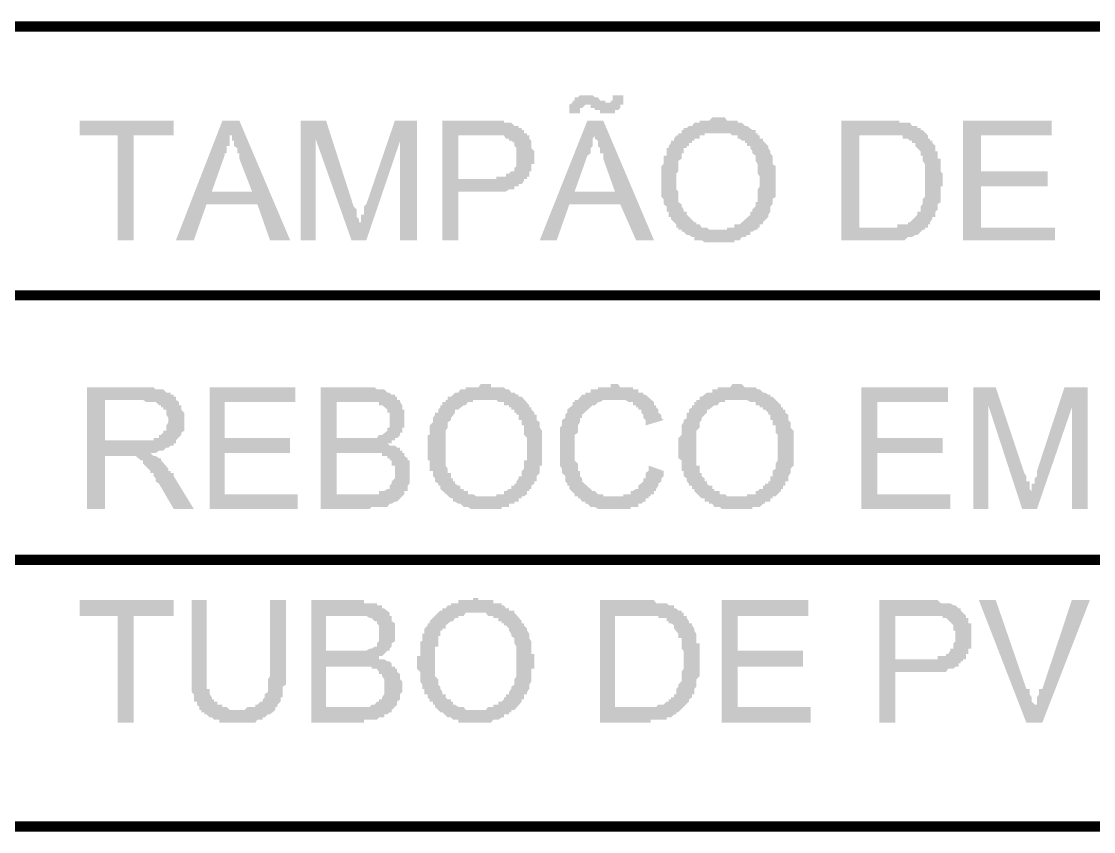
# Model space of a CAD drawing. Header units: millimetres. Extents: x 3240 to 3412, y 1366 to 1426.
# Drawn here: x 3334.93 to 3336.718, y 1369.398 to 1370.749 of the extents above; entities that cross this region are included whole.
import ezdxf

# ---------------------------------------------------------------- set-up
doc = ezdxf.new("R2010")
doc.units = ezdxf.units.MM
doc.layers.add('H', color=7, linetype='Continuous')
doc.layers.add('P', color=7, linetype='Continuous')

msp = doc.modelspace()

# ---------------------------------------------------------------- hatches: boundary and pattern name
at = {"layer": 'H', "linetype": 'Continuous'}
for points in [[(3335.8436, 1370.5957), (3335.8436, 1370.6098), (3335.8489, 1370.6133), (3335.8489, 1370.6169), (3335.8524, 1370.6169), (3335.8524, 1370.6222), (3335.8577, 1370.6222), (3335.8613, 1370.6257), (3335.8824, 1370.6257), (3335.886, 1370.6222), (3335.8913, 1370.6222), (3335.8948, 1370.6169), (3335.9036, 1370.6169), (3335.9036, 1370.6133), (3335.9124, 1370.6133), (3335.9124, 1370.6169), (3335.9159, 1370.6169), (3335.9159, 1370.6257), (3335.9336, 1370.6257), (3335.9336, 1370.6098), (3335.9283, 1370.6098), (3335.9283, 1370.6045), (3335.9248, 1370.601), (3335.9195, 1370.601), (3335.9195, 1370.5957), (3335.8948, 1370.5957), (3335.8948, 1370.601), (3335.886, 1370.601), (3335.886, 1370.6045), (3335.8789, 1370.6045), (3335.8789, 1370.6098), (3335.8701, 1370.6098), (3335.8648, 1370.6045), (3335.8613, 1370.6045), (3335.8613, 1370.5957), (3335.8436, 1370.5957)], [(3335.0904, 1370.384), (3335.0904, 1370.5587), (3335.0269, 1370.5587), (3335.0269, 1370.5833), (3335.1839, 1370.5833), (3335.1839, 1370.5587), (3335.1169, 1370.5587), (3335.1169, 1370.384), (3335.0904, 1370.384)], [(3335.1875, 1370.384), (3335.2651, 1370.5833), (3335.2933, 1370.5833), (3335.378, 1370.384), (3335.3444, 1370.384), (3335.3233, 1370.444), (3335.3145, 1370.4652), (3335.2933, 1370.5198), (3335.2933, 1370.5287), (3335.2898, 1370.5287), (3335.2898, 1370.5375), (3335.2845, 1370.541), (3335.2845, 1370.5498), (3335.2809, 1370.5498), (3335.2809, 1370.5587), (3335.2774, 1370.5587), (3335.2774, 1370.541), (3335.2721, 1370.541), (3335.2721, 1370.5287), (3335.2686, 1370.5287), (3335.2686, 1370.5251), (3335.2474, 1370.4652), (3335.3145, 1370.4652), (3335.3233, 1370.444), (3335.2386, 1370.444), (3335.2174, 1370.384), (3335.1875, 1370.384)], [(3335.3956, 1370.384), (3335.3956, 1370.5833), (3335.4379, 1370.5833), (3335.4838, 1370.4405), (3335.4891, 1370.4352), (3335.4891, 1370.4228), (3335.4926, 1370.4193), (3335.4926, 1370.414), (3335.4961, 1370.414), (3335.4961, 1370.4264), (3335.5014, 1370.4264), (3335.5014, 1370.4405), (3335.505, 1370.444), (3335.5526, 1370.5833), (3335.5896, 1370.5833), (3335.5896, 1370.384), (3335.5614, 1370.384), (3335.5614, 1370.5498), (3335.505, 1370.384), (3335.4803, 1370.384), (3335.4203, 1370.5534), (3335.4203, 1370.384), (3335.3956, 1370.384)], [(3335.632, 1370.384), (3335.632, 1370.5833), (3335.7343, 1370.5833), (3335.7343, 1370.5798), (3335.7466, 1370.5798), (3335.7519, 1370.5745), (3335.759, 1370.5745), (3335.759, 1370.571), (3335.7643, 1370.571), (3335.7643, 1370.5675), (3335.7678, 1370.5675), (3335.7678, 1370.5622), (3335.7731, 1370.5622), (3335.7731, 1370.5587), (3335.7766, 1370.5587), (3335.7766, 1370.5534), (3335.7801, 1370.5498), (3335.7801, 1370.5375), (3335.7854, 1370.5322), (3335.7854, 1370.511), (3335.7801, 1370.511), (3335.7801, 1370.4987), (3335.7766, 1370.4987), (3335.7766, 1370.4899), (3335.7731, 1370.4899), (3335.7731, 1370.4863), (3335.7678, 1370.4863), (3335.7678, 1370.4828), (3335.7643, 1370.4775), (3335.759, 1370.4775), (3335.759, 1370.474), (3335.7519, 1370.474), (3335.7378, 1370.4899), (3335.7378, 1370.4952), (3335.7431, 1370.4952), (3335.7466, 1370.4987), (3335.7519, 1370.4987), (3335.7519, 1370.504), (3335.7554, 1370.5075), (3335.7554, 1370.5375), (3335.7519, 1370.541), (3335.7519, 1370.5463), (3335.7466, 1370.5498), (3335.7431, 1370.5498), (3335.7431, 1370.5534), (3335.7378, 1370.5534), (3335.7343, 1370.5587), (3335.6584, 1370.5587), (3335.6584, 1370.4863), (3335.7219, 1370.4863), (3335.7219, 1370.4899), (3335.7378, 1370.4899), (3335.7519, 1370.474), (3335.7519, 1370.4687), (3335.7431, 1370.4687), (3335.7378, 1370.4652), (3335.6584, 1370.4652), (3335.6584, 1370.384), (3335.632, 1370.384)], [(3335.7942, 1370.384), (3335.8736, 1370.5833), (3335.9001, 1370.5833), (3335.9847, 1370.384), (3335.9548, 1370.384), (3335.9283, 1370.444), (3335.9195, 1370.4652), (3335.9001, 1370.5198), (3335.9001, 1370.5287), (3335.8948, 1370.5287), (3335.8948, 1370.5375), (3335.8913, 1370.541), (3335.8913, 1370.5498), (3335.886, 1370.5534), (3335.886, 1370.5587), (3335.8824, 1370.5534), (3335.8824, 1370.541), (3335.8789, 1370.5375), (3335.8789, 1370.5287), (3335.8736, 1370.5251), (3335.8524, 1370.4652), (3335.9195, 1370.4652), (3335.9283, 1370.444), (3335.8436, 1370.444), (3335.8225, 1370.384), (3335.7942, 1370.384)], [(3336.0694, 1370.3805), (3336.0641, 1370.384), (3336.0518, 1370.384), (3336.0518, 1370.3893), (3336.0482, 1370.3893), (3336.0429, 1370.3928), (3336.0394, 1370.3928), (3336.0341, 1370.3981), (3336.0306, 1370.3981), (3336.0306, 1370.4017), (3336.0253, 1370.4017), (3336.0253, 1370.4052), (3336.0218, 1370.4052), (3336.0218, 1370.4105), (3336.013, 1370.4193), (3336.013, 1370.4228), (3336.0094, 1370.4228), (3336.0094, 1370.4317), (3336.0059, 1370.4317), (3336.0059, 1370.4405), (3336.0006, 1370.444), (3336.0006, 1370.4528), (3335.9971, 1370.4563), (3335.9971, 1370.5075), (3336.0006, 1370.511), (3336.0006, 1370.5251), (3336.0059, 1370.5251), (3336.0059, 1370.5375), (3336.0094, 1370.5375), (3336.0094, 1370.541), (3336.013, 1370.5463), (3336.013, 1370.5498), (3336.0183, 1370.5498), (3336.0183, 1370.5534), (3336.0218, 1370.5587), (3336.0253, 1370.5587), (3336.0253, 1370.5622), (3336.0306, 1370.5622), (3336.0306, 1370.5675), (3336.0341, 1370.5675), (3336.0341, 1370.571), (3336.0394, 1370.571), (3336.0429, 1370.5745), (3336.0482, 1370.5745), (3336.0518, 1370.5798), (3336.0606, 1370.5798), (3336.0694, 1370.5622), (3336.0694, 1370.5587), (3336.0606, 1370.5587), (3336.0606, 1370.5534), (3336.0518, 1370.5534), (3336.0518, 1370.5498), (3336.0482, 1370.5498), (3336.0482, 1370.5463), (3336.0429, 1370.5463), (3336.0429, 1370.541), (3336.0394, 1370.541), (3336.0394, 1370.5375), (3336.0341, 1370.5375), (3336.0341, 1370.5287), (3336.0306, 1370.5287), (3336.0306, 1370.5198), (3336.0253, 1370.5163), (3336.0253, 1370.4987), (3336.0218, 1370.4952), (3336.0218, 1370.4687), (3336.0253, 1370.4652), (3336.0253, 1370.4475), (3336.0306, 1370.444), (3336.0306, 1370.4405), (3336.0341, 1370.4352), (3336.0341, 1370.4317), (3336.0394, 1370.4317), (3336.0394, 1370.4264), (3336.0518, 1370.414), (3336.0553, 1370.414), (3336.0553, 1370.4105), (3336.0606, 1370.4105), (3336.0641, 1370.4052), (3336.0729, 1370.4052), (3336.0765, 1370.4017), (3336.1064, 1370.4017), (3336.1064, 1370.4052), (3336.1188, 1370.4052), (3336.1188, 1370.4105), (3336.1276, 1370.4105), (3336.1453, 1370.4264), (3336.1453, 1370.4317), (3336.1488, 1370.4317), (3336.1488, 1370.4352), (3336.1541, 1370.4405), (3336.1541, 1370.4475), (3336.1576, 1370.4475), (3336.1576, 1370.4687), (3336.1611, 1370.474), (3336.1611, 1370.4899), (3336.1576, 1370.4952), (3336.1576, 1370.511), (3336.1541, 1370.5163), (3336.1541, 1370.5251), (3336.1488, 1370.5287), (3336.1488, 1370.5322), (3336.1453, 1370.5375), (3336.1453, 1370.541), (3336.14, 1370.541), (3336.14, 1370.5463), (3336.1364, 1370.5463), (3336.1364, 1370.5498), (3336.1311, 1370.5498), (3336.1276, 1370.5534), (3336.1241, 1370.5534), (3336.1241, 1370.5587), (3336.1153, 1370.5587), (3336.1117, 1370.5622), (3336.0694, 1370.5622), (3336.0606, 1370.5798), (3336.0606, 1370.5833), (3336.0765, 1370.5833), (3336.0818, 1370.5886), (3336.1029, 1370.5886), (3336.1064, 1370.5833), (3336.1241, 1370.5833), (3336.1241, 1370.5798), (3336.1311, 1370.5798), (3336.1364, 1370.5745), (3336.14, 1370.5745), (3336.1488, 1370.5675), (3336.1541, 1370.5675), (3336.1541, 1370.5622), (3336.1576, 1370.5622), (3336.1576, 1370.5587), (3336.1611, 1370.5587), (3336.1611, 1370.5534), (3336.1664, 1370.5534), (3336.1664, 1370.5498), (3336.1752, 1370.541), (3336.1752, 1370.5375), (3336.1788, 1370.5322), (3336.1788, 1370.5287), (3336.1823, 1370.5251), (3336.1823, 1370.511), (3336.1876, 1370.5075), (3336.1876, 1370.4563), (3336.1823, 1370.4528), (3336.1823, 1370.444), (3336.1788, 1370.4405), (3336.1788, 1370.4317), (3336.1752, 1370.4264), (3336.1752, 1370.4228), (3336.1664, 1370.414), (3336.1664, 1370.4105), (3336.1611, 1370.4105), (3336.1611, 1370.4052), (3336.1576, 1370.4052), (3336.1576, 1370.4017), (3336.1541, 1370.4017), (3336.1488, 1370.3981), (3336.1453, 1370.3981), (3336.1453, 1370.3928), (3336.14, 1370.3928), (3336.1364, 1370.3893), (3336.1311, 1370.3893), (3336.1276, 1370.384), (3336.1188, 1370.384), (3336.1188, 1370.3805), (3336.0694, 1370.3805)], [(3336.2969, 1370.384), (3336.2969, 1370.5833), (3336.394, 1370.5833), (3336.394, 1370.5798), (3336.4116, 1370.5798), (3336.4151, 1370.5745), (3336.4239, 1370.5745), (3336.4239, 1370.571), (3336.4292, 1370.571), (3336.4292, 1370.5675), (3336.4328, 1370.5675), (3336.4416, 1370.5587), (3336.4416, 1370.5534), (3336.4451, 1370.5534), (3336.4451, 1370.5498), (3336.4486, 1370.5498), (3336.4486, 1370.5463), (3336.4539, 1370.541), (3336.4539, 1370.5322), (3336.4575, 1370.5322), (3336.4575, 1370.5198), (3336.4628, 1370.5198), (3336.4628, 1370.4987), (3336.4663, 1370.4952), (3336.4663, 1370.474), (3336.4628, 1370.474), (3336.4628, 1370.4475), (3336.4575, 1370.444), (3336.4575, 1370.4352), (3336.4539, 1370.4317), (3336.4539, 1370.4228), (3336.4486, 1370.4228), (3336.4486, 1370.4193), (3336.4451, 1370.414), (3336.4451, 1370.4105), (3336.4416, 1370.4105), (3336.4416, 1370.4052), (3336.4363, 1370.4052), (3336.4363, 1370.4017), (3336.4328, 1370.4017), (3336.4239, 1370.3928), (3336.4204, 1370.3928), (3336.4151, 1370.3893), (3336.4081, 1370.3893), (3336.4081, 1370.4105), (3336.4081, 1370.414), (3336.4116, 1370.414), (3336.4239, 1370.4264), (3336.4239, 1370.4317), (3336.4292, 1370.4317), (3336.4292, 1370.4405), (3336.4328, 1370.444), (3336.4328, 1370.4528), (3336.4363, 1370.4563), (3336.4363, 1370.511), (3336.4328, 1370.5163), (3336.4328, 1370.5251), (3336.4292, 1370.5251), (3336.4292, 1370.5322), (3336.4204, 1370.541), (3336.4204, 1370.5463), (3336.4151, 1370.5463), (3336.4151, 1370.5498), (3336.4116, 1370.5498), (3336.4081, 1370.5534), (3336.3993, 1370.5534), (3336.3993, 1370.5587), (3336.3269, 1370.5587), (3336.3269, 1370.4052), (3336.3904, 1370.4052), (3336.3904, 1370.4105), (3336.4081, 1370.4105), (3336.4081, 1370.3893), (3336.4028, 1370.384), (3336.2969, 1370.384)], [(3336.4998, 1370.384), (3336.4998, 1370.5833), (3336.648, 1370.5833), (3336.648, 1370.5587), (3336.5298, 1370.5587), (3336.5298, 1370.4987), (3336.6409, 1370.4987), (3336.6409, 1370.474), (3336.5298, 1370.474), (3336.5298, 1370.4052), (3336.6533, 1370.4052), (3336.6533, 1370.384), (3336.4998, 1370.384)], [(3335.0393, 1369.936), (3335.0393, 1370.1388), (3335.1504, 1370.1388), (3335.1539, 1370.1353), (3335.1663, 1370.1353), (3335.1716, 1370.13), (3335.1786, 1370.13), (3335.1786, 1370.1265), (3335.1839, 1370.1265), (3335.1839, 1370.123), (3335.1875, 1370.123), (3335.1875, 1370.1177), (3335.1928, 1370.1142), (3335.1928, 1370.1089), (3335.1963, 1370.1089), (3335.1963, 1370.1018), (3335.2016, 1370.0965), (3335.2016, 1370.0665), (3335.1963, 1370.063), (3335.1963, 1370.0595), (3335.1875, 1370.0507), (3335.1875, 1370.0454), (3335.1839, 1370.0454), (3335.1839, 1370.0418), (3335.1786, 1370.0418), (3335.1751, 1370.0383), (3335.1716, 1370.0383), (3335.1663, 1370.033), (3335.1592, 1370.033), (3335.1504, 1370.0507), (3335.1504, 1370.0542), (3335.1592, 1370.0542), (3335.1592, 1370.0595), (3335.1628, 1370.0595), (3335.1663, 1370.063), (3335.1663, 1370.0665), (3335.1716, 1370.0665), (3335.1716, 1370.0753), (3335.1751, 1370.0806), (3335.1751, 1370.0877), (3335.1716, 1370.093), (3335.1716, 1370.1018), (3335.1663, 1370.1018), (3335.1663, 1370.1053), (3335.1628, 1370.1053), (3335.1628, 1370.1089), (3335.1592, 1370.1089), (3335.1539, 1370.1142), (3335.1381, 1370.1142), (3335.1328, 1370.1177), (3335.0693, 1370.1177), (3335.0693, 1370.0507), (3335.1504, 1370.0507), (3335.1592, 1370.033), (3335.1539, 1370.0295), (3335.1451, 1370.0295), (3335.1504, 1370.0242), (3335.1539, 1370.0242), (3335.1592, 1370.0207), (3335.1628, 1370.0207), (3335.1628, 1370.0171), (3335.1751, 1370.003), (3335.1751, 1369.9995), (3335.1786, 1369.9995), (3335.1786, 1369.996), (3335.1839, 1369.996), (3335.1839, 1369.9907), (3335.2174, 1369.936), (3335.1839, 1369.936), (3335.1592, 1369.9783), (3335.1539, 1369.9819), (3335.1539, 1369.9872), (3335.1504, 1369.9907), (3335.1504, 1369.996), (3335.1451, 1369.996), (3335.1451, 1369.9995), (3335.1328, 1370.0118), (3335.1328, 1370.0171), (3335.1293, 1370.0171), (3335.1204, 1370.0242), (3335.0693, 1370.0242), (3335.0693, 1369.936), (3335.0393, 1369.936)], [(3335.2439, 1369.936), (3335.2439, 1370.1388), (3335.3868, 1370.1388), (3335.3868, 1370.1142), (3335.2686, 1370.1142), (3335.2686, 1370.0542), (3335.378, 1370.0542), (3335.378, 1370.0295), (3335.2686, 1370.0295), (3335.2686, 1369.9607), (3335.3903, 1369.9607), (3335.3903, 1369.936), (3335.2439, 1369.936)], [(3335.4291, 1369.936), (3335.4291, 1370.1388), (3335.5191, 1370.1388), (3335.5226, 1370.1353), (3335.5349, 1370.1353), (3335.5402, 1370.13), (3335.5438, 1370.13), (3335.5473, 1370.1265), (3335.5526, 1370.1265), (3335.5526, 1370.123), (3335.5561, 1370.123), (3335.5561, 1370.1177), (3335.5614, 1370.1177), (3335.5614, 1370.1142), (3335.5649, 1370.1089), (3335.5649, 1370.1018), (3335.5685, 1370.1018), (3335.5685, 1370.0718), (3335.5649, 1370.0718), (3335.5649, 1370.063), (3335.5614, 1370.063), (3335.5614, 1370.0595), (3335.5561, 1370.0542), (3335.5526, 1370.0542), (3335.5526, 1370.0507), (3335.5473, 1370.0507), (3335.5473, 1370.0454), (3335.5402, 1370.0454), (3335.5314, 1370.0595), (3335.5402, 1370.0665), (3335.5402, 1370.0718), (3335.5438, 1370.0718), (3335.5438, 1370.0965), (3335.5402, 1370.0965), (3335.5402, 1370.1018), (3335.5314, 1370.1089), (3335.5261, 1370.1089), (3335.5261, 1370.1142), (3335.4556, 1370.1142), (3335.4556, 1370.0542), (3335.5226, 1370.0542), (3335.5261, 1370.0595), (3335.5314, 1370.0595), (3335.5402, 1370.0454), (3335.5438, 1370.0418), (3335.5402, 1370.0242), (3335.5314, 1370.0242), (3335.5314, 1370.0295), (3335.4556, 1370.0295), (3335.4556, 1369.9607), (3335.5261, 1369.9607), (3335.5261, 1369.966), (3335.5349, 1369.966), (3335.5402, 1369.9695), (3335.5438, 1369.9695), (3335.5438, 1369.9748), (3335.5473, 1369.9783), (3335.5473, 1369.9819), (3335.5526, 1369.9872), (3335.5526, 1370.0083), (3335.5473, 1370.0083), (3335.5473, 1370.0171), (3335.5438, 1370.0171), (3335.5438, 1370.0207), (3335.5402, 1370.0207), (3335.5402, 1370.0242), (3335.5438, 1370.0418), (3335.5526, 1370.0418), (3335.5561, 1370.0383), (3335.5614, 1370.0383), (3335.5614, 1370.033), (3335.5649, 1370.033), (3335.5649, 1370.0295), (3335.5685, 1370.0295), (3335.5685, 1370.0242), (3335.5738, 1370.0207), (3335.5738, 1370.0171), (3335.5773, 1370.0171), (3335.5773, 1369.9783), (3335.5738, 1369.9748), (3335.5738, 1369.966), (3335.5685, 1369.966), (3335.5685, 1369.9607), (3335.5561, 1369.9483), (3335.5526, 1369.9483), (3335.5473, 1369.9448), (3335.5438, 1369.9448), (3335.5402, 1369.9395), (3335.5138, 1369.9395), (3335.5103, 1369.936), (3335.4291, 1369.936)], [(3335.6796, 1369.936), (3335.6743, 1369.9395), (3335.6672, 1369.9395), (3335.6619, 1369.9448), (3335.6584, 1369.9448), (3335.6531, 1369.9483), (3335.6496, 1369.9483), (3335.6496, 1369.9536), (3335.6461, 1369.9536), (3335.6284, 1369.9695), (3335.6284, 1369.9748), (3335.6249, 1369.9748), (3335.6249, 1369.9783), (3335.6196, 1369.9819), (3335.6196, 1369.9872), (3335.6161, 1369.9907), (3335.6161, 1369.9995), (3335.6108, 1369.9995), (3335.6108, 1370.0171), (3335.6073, 1370.0171), (3335.6073, 1370.0595), (3335.6108, 1370.0595), (3335.6108, 1370.0753), (3335.6161, 1370.0806), (3335.6161, 1370.0877), (3335.6196, 1370.093), (3335.6196, 1370.0965), (3335.6249, 1370.0965), (3335.6249, 1370.1018), (3335.6284, 1370.1053), (3335.6284, 1370.1089), (3335.632, 1370.1089), (3335.632, 1370.1142), (3335.6373, 1370.1142), (3335.6373, 1370.1177), (3335.6408, 1370.1177), (3335.6408, 1370.123), (3335.6461, 1370.123), (3335.6531, 1370.13), (3335.6584, 1370.13), (3335.6619, 1370.1353), (3335.6708, 1370.1353), (3335.6708, 1370.1388), (3335.6919, 1370.1388), (3335.6955, 1370.1441), (3335.7131, 1370.1441), (3335.7131, 1370.1388), (3335.7343, 1370.1388), (3335.7378, 1370.1353), (3335.7431, 1370.1353), (3335.7466, 1370.13), (3335.7519, 1370.13), (3335.7554, 1370.1265), (3335.759, 1370.1265), (3335.759, 1370.123), (3335.7643, 1370.123), (3335.7766, 1370.1089), (3335.7766, 1370.1053), (3335.7801, 1370.1053), (3335.7801, 1370.1018), (3335.7854, 1370.0965), (3335.7854, 1370.093), (3335.7889, 1370.093), (3335.7889, 1370.0842), (3335.7942, 1370.0806), (3335.7942, 1370.0718), (3335.7978, 1370.0665), (3335.7978, 1370.0083), (3335.7942, 1370.0083), (3335.7942, 1369.996), (3335.7889, 1369.9907), (3335.7889, 1369.9819), (3335.7854, 1369.9819), (3335.7854, 1369.9783), (3335.7801, 1369.9748), (3335.7801, 1369.9695), (3335.7766, 1369.9695), (3335.7766, 1369.966), (3335.7731, 1369.966), (3335.7731, 1369.9607), (3335.7678, 1369.9572), (3335.7643, 1369.9572), (3335.7643, 1369.9536), (3335.759, 1369.9536), (3335.759, 1369.9483), (3335.7519, 1369.9483), (3335.7519, 1369.9448), (3335.7431, 1369.9448), (3335.7343, 1369.9607), (3335.7343, 1369.966), (3335.7378, 1369.966), (3335.7431, 1369.9695), (3335.7466, 1369.9695), (3335.7466, 1369.9748), (3335.7519, 1369.9748), (3335.7519, 1369.9783), (3335.7554, 1369.9783), (3335.7554, 1369.9819), (3335.759, 1369.9872), (3335.759, 1369.9907), (3335.7643, 1369.9907), (3335.7643, 1369.9995), (3335.7678, 1370.003), (3335.7678, 1370.0171), (3335.7731, 1370.0171), (3335.7731, 1370.0542), (3335.7678, 1370.0595), (3335.7678, 1370.0753), (3335.7643, 1370.0753), (3335.7643, 1370.0842), (3335.759, 1370.0842), (3335.759, 1370.093), (3335.7554, 1370.093), (3335.7554, 1370.0965), (3335.7519, 1370.0965), (3335.7519, 1370.1018), (3335.7466, 1370.1018), (3335.7466, 1370.1053), (3335.7431, 1370.1053), (3335.7431, 1370.1089), (3335.7343, 1370.1089), (3335.7343, 1370.1142), (3335.7254, 1370.1142), (3335.7219, 1370.1177), (3335.6831, 1370.1177), (3335.6831, 1370.1142), (3335.6743, 1370.1142), (3335.6708, 1370.1089), (3335.6672, 1370.1089), (3335.6584, 1370.1018), (3335.6531, 1370.1018), (3335.6531, 1370.0965), (3335.6461, 1370.0877), (3335.6461, 1370.0842), (3335.6408, 1370.0806), (3335.6408, 1370.0718), (3335.6373, 1370.0665), (3335.6373, 1370.0083), (3335.6408, 1370.003), (3335.6408, 1369.996), (3335.6461, 1369.996), (3335.6461, 1369.9872), (3335.6496, 1369.9872), (3335.6496, 1369.9819), (3335.6531, 1369.9819), (3335.6531, 1369.9783), (3335.6584, 1369.9748), (3335.6619, 1369.9748), (3335.6619, 1369.9695), (3335.6672, 1369.9695), (3335.6672, 1369.966), (3335.6743, 1369.966), (3335.6743, 1369.9607), (3335.6831, 1369.9607), (3335.6884, 1369.9572), (3335.7219, 1369.9572), (3335.7219, 1369.9607), (3335.7343, 1369.9607), (3335.7431, 1369.9448), (3335.7431, 1369.9395), (3335.7307, 1369.9395), (3335.7307, 1369.936), (3335.6796, 1369.936)], [(3335.8913, 1369.936), (3335.886, 1369.9395), (3335.8789, 1369.9395), (3335.8736, 1369.9448), (3335.8701, 1369.9448), (3335.8701, 1369.9483), (3335.8648, 1369.9483), (3335.8613, 1369.9536), (3335.8577, 1369.9536), (3335.8577, 1369.9572), (3335.8524, 1369.9572), (3335.8524, 1369.9607), (3335.8436, 1369.9695), (3335.8436, 1369.9748), (3335.8401, 1369.9748), (3335.8401, 1369.9783), (3335.8366, 1369.9819), (3335.8366, 1369.9907), (3335.8313, 1369.996), (3335.8313, 1370.003), (3335.8278, 1370.0083), (3335.8278, 1370.0718), (3335.8313, 1370.0753), (3335.8313, 1370.0842), (3335.8366, 1370.0877), (3335.8366, 1370.093), (3335.8401, 1370.0965), (3335.8401, 1370.1018), (3335.8489, 1370.1089), (3335.8489, 1370.1142), (3335.8524, 1370.1142), (3335.8524, 1370.1177), (3335.8577, 1370.1177), (3335.8648, 1370.1265), (3335.8701, 1370.1265), (3335.8701, 1370.13), (3335.8789, 1370.13), (3335.8789, 1370.1353), (3335.8913, 1370.1353), (3335.8913, 1370.1388), (3335.9124, 1370.1388), (3335.9124, 1370.1441), (3335.9248, 1370.1441), (3335.9283, 1370.1388), (3335.9495, 1370.1388), (3335.9495, 1370.1353), (3335.9583, 1370.1353), (3335.9583, 1370.13), (3335.9671, 1370.13), (3335.9671, 1370.1265), (3335.9706, 1370.1265), (3335.9847, 1370.1142), (3335.9847, 1370.1089), (3335.9883, 1370.1089), (3335.9883, 1370.1053), (3335.9918, 1370.1018), (3335.9918, 1370.0965), (3335.9971, 1370.093), (3335.9971, 1370.0877), (3336.0006, 1370.0842), (3335.9706, 1370.0753), (3335.9706, 1370.0842), (3335.9671, 1370.0877), (3335.9671, 1370.093), (3335.9636, 1370.0965), (3335.9636, 1370.1018), (3335.9583, 1370.1018), (3335.9583, 1370.1053), (3335.9548, 1370.1053), (3335.9548, 1370.1089), (3335.9495, 1370.1089), (3335.9495, 1370.1142), (3335.9424, 1370.1142), (3335.9371, 1370.1177), (3335.9001, 1370.1177), (3335.8948, 1370.1142), (3335.8913, 1370.1142), (3335.886, 1370.1089), (3335.8824, 1370.1089), (3335.8648, 1370.093), (3335.8648, 1370.0877), (3335.8613, 1370.0877), (3335.8613, 1370.0806), (3335.8577, 1370.0753), (3335.8577, 1370.063), (3335.8524, 1370.0595), (3335.8524, 1370.0171), (3335.8577, 1370.0118), (3335.8577, 1369.9995), (3335.8613, 1369.9995), (3335.8613, 1369.9907), (3335.8648, 1369.9872), (3335.8648, 1369.9819), (3335.8824, 1369.966), (3335.886, 1369.966), (3335.8913, 1369.9607), (3335.9001, 1369.9607), (3335.9001, 1369.9572), (3335.9336, 1369.9572), (3335.9336, 1369.9607), (3335.9459, 1369.9607), (3335.9459, 1369.966), (3335.9495, 1369.966), (3335.9548, 1369.9695), (3335.9583, 1369.9695), (3335.9583, 1369.9748), (3335.9671, 1369.9819), (3335.9671, 1369.9872), (3335.9706, 1369.9872), (3335.9706, 1369.996), (3335.9759, 1369.9995), (3335.9759, 1370.0083), (3336.0006, 1369.9995), (3336.0006, 1369.9907), (3335.9971, 1369.9872), (3335.9971, 1369.9819), (3335.9918, 1369.9783), (3335.9918, 1369.9748), (3335.9883, 1369.9695), (3335.9883, 1369.966), (3335.9847, 1369.966), (3335.9847, 1369.9607), (3335.9794, 1369.9607), (3335.9794, 1369.9572), (3335.9759, 1369.9572), (3335.9759, 1369.9536), (3335.9706, 1369.9536), (3335.9706, 1369.9483), (3335.9671, 1369.9483), (3335.9636, 1369.9448), (3335.9583, 1369.9448), (3335.9583, 1369.9395), (3335.9459, 1369.9395), (3335.9459, 1369.936), (3335.8913, 1369.936)], [(3336.0976, 1369.936), (3336.0941, 1369.9395), (3336.0853, 1369.9395), (3336.0818, 1369.9448), (3336.0765, 1369.9448), (3336.0765, 1369.9483), (3336.0853, 1369.966), (3336.0941, 1369.966), (3336.0941, 1369.9607), (3336.1029, 1369.9607), (3336.1064, 1369.9572), (3336.14, 1369.9572), (3336.14, 1369.9607), (3336.1541, 1369.9607), (3336.1541, 1369.966), (3336.1576, 1369.966), (3336.1611, 1369.9695), (3336.1664, 1369.9695), (3336.1664, 1369.9748), (3336.1699, 1369.9748), (3336.1699, 1369.9783), (3336.1752, 1369.9783), (3336.1752, 1369.9819), (3336.1788, 1369.9819), (3336.1788, 1369.9907), (3336.1823, 1369.9907), (3336.1823, 1369.9995), (3336.1876, 1370.003), (3336.1876, 1370.0118), (3336.1911, 1370.0171), (3336.1911, 1370.0595), (3336.1876, 1370.063), (3336.1876, 1370.0753), (3336.1823, 1370.0753), (3336.1823, 1370.0842), (3336.1788, 1370.0842), (3336.1788, 1370.093), (3336.1752, 1370.093), (3336.1752, 1370.0965), (3336.1699, 1370.1018), (3336.1664, 1370.1018), (3336.1664, 1370.1053), (3336.1611, 1370.1053), (3336.1611, 1370.1089), (3336.1541, 1370.1089), (3336.1541, 1370.1142), (3336.1453, 1370.1142), (3336.14, 1370.1177), (3336.1029, 1370.1177), (3336.1029, 1370.1142), (3336.0941, 1370.1142), (3336.0906, 1370.1089), (3336.0853, 1370.1089), (3336.0765, 1370.1018), (3336.0729, 1370.1018), (3336.0729, 1370.0965), (3336.0641, 1370.0877), (3336.0641, 1370.0842), (3336.0606, 1370.0806), (3336.0606, 1370.0718), (3336.0553, 1370.0665), (3336.0553, 1370.0083), (3336.0606, 1370.0083), (3336.0606, 1369.996), (3336.0641, 1369.996), (3336.0641, 1369.9907), (3336.0694, 1369.9872), (3336.0694, 1369.9819), (3336.0729, 1369.9819), (3336.0729, 1369.9783), (3336.0765, 1369.9748), (3336.0818, 1369.9748), (3336.0818, 1369.9695), (3336.0853, 1369.9695), (3336.0853, 1369.966), (3336.0765, 1369.9483), (3336.0694, 1369.9483), (3336.0694, 1369.9536), (3336.0641, 1369.9536), (3336.0518, 1369.966), (3336.0518, 1369.9695), (3336.0482, 1369.9695), (3336.0482, 1369.9748), (3336.0429, 1369.9748), (3336.0429, 1369.9783), (3336.0394, 1369.9819), (3336.0394, 1369.9872), (3336.0341, 1369.9907), (3336.0341, 1369.9995), (3336.0306, 1369.9995), (3336.0306, 1370.0171), (3336.0253, 1370.0207), (3336.0253, 1370.0542), (3336.0306, 1370.0595), (3336.0306, 1370.0753), (3336.0341, 1370.0806), (3336.0341, 1370.0842), (3336.0394, 1370.0877), (3336.0394, 1370.0965), (3336.0429, 1370.0965), (3336.0429, 1370.1018), (3336.0482, 1370.1053), (3336.0482, 1370.1089), (3336.0518, 1370.1089), (3336.0518, 1370.1142), (3336.0553, 1370.1142), (3336.0553, 1370.1177), (3336.0606, 1370.1177), (3336.0606, 1370.123), (3336.0641, 1370.123), (3336.0729, 1370.13), (3336.0818, 1370.13), (3336.0818, 1370.1353), (3336.0906, 1370.1353), (3336.0906, 1370.1388), (3336.1117, 1370.1388), (3336.1153, 1370.1441), (3336.1311, 1370.1441), (3336.1364, 1370.1388), (3336.1541, 1370.1388), (3336.1576, 1370.1353), (3336.1611, 1370.1353), (3336.1664, 1370.13), (3336.1699, 1370.13), (3336.1752, 1370.1265), (3336.1788, 1370.1265), (3336.1788, 1370.123), (3336.1823, 1370.123), (3336.1964, 1370.1089), (3336.1964, 1370.1053), (3336.1999, 1370.1053), (3336.1999, 1370.1018), (3336.2035, 1370.1018), (3336.2035, 1370.0965), (3336.2088, 1370.093), (3336.2088, 1370.0842), (3336.2123, 1370.0806), (3336.2123, 1370.0718), (3336.2176, 1370.0665), (3336.2176, 1370.0083), (3336.2123, 1370.003), (3336.2123, 1369.996), (3336.2088, 1369.9907), (3336.2088, 1369.9819), (3336.2035, 1369.9819), (3336.2035, 1369.9748), (3336.1999, 1369.9748), (3336.1999, 1369.9695), (3336.1964, 1369.9695), (3336.1964, 1369.966), (3336.1876, 1369.9572), (3336.1823, 1369.9572), (3336.1823, 1369.9536), (3336.1788, 1369.9536), (3336.1788, 1369.9483), (3336.1699, 1369.9483), (3336.1699, 1369.9448), (3336.1664, 1369.9448), (3336.1611, 1369.9395), (3336.1488, 1369.9395), (3336.1488, 1369.936), (3336.0976, 1369.936)], [(3336.3305, 1369.936), (3336.3305, 1370.1388), (3336.4751, 1370.1388), (3336.4751, 1370.1142), (3336.3569, 1370.1142), (3336.3569, 1370.0542), (3336.4663, 1370.0542), (3336.4663, 1370.0295), (3336.3569, 1370.0295), (3336.3569, 1369.9607), (3336.4786, 1369.9607), (3336.4786, 1369.936), (3336.3305, 1369.936)], [(3336.5174, 1369.936), (3336.5174, 1370.1388), (3336.5545, 1370.1388), (3336.6021, 1369.996), (3336.6056, 1369.9907), (3336.6056, 1369.9819), (3336.6109, 1369.9819), (3336.6109, 1369.9695), (3336.6144, 1369.966), (3336.6144, 1369.9783), (3336.6197, 1369.9783), (3336.6197, 1369.9872), (3336.6233, 1369.9907), (3336.6233, 1369.9995), (3336.6691, 1370.1388), (3336.7079, 1370.1388), (3336.7079, 1369.936), (3336.6815, 1369.936), (3336.6815, 1370.1053), (3336.6233, 1369.936), (3336.5986, 1369.936), (3336.5421, 1370.1089), (3336.5421, 1369.936), (3336.5174, 1369.936)], [(3335.0904, 1369.5797), (3335.0904, 1369.7578), (3335.0269, 1369.7578), (3335.0269, 1369.7843), (3335.1839, 1369.7843), (3335.1839, 1369.7578), (3335.1169, 1369.7578), (3335.1169, 1369.5797), (3335.0904, 1369.5797)], [(3335.2598, 1369.5797), (3335.2598, 1369.585), (3335.251, 1369.585), (3335.2474, 1369.5885), (3335.2439, 1369.5885), (3335.2386, 1369.5938), (3335.2351, 1369.5938), (3335.2351, 1369.5973), (3335.2298, 1369.5973), (3335.2298, 1369.6009), (3335.2263, 1369.6009), (3335.2263, 1369.6062), (3335.2227, 1369.6097), (3335.2227, 1369.615), (3335.2174, 1369.615), (3335.2174, 1369.6273), (3335.2139, 1369.6308), (3335.2139, 1369.7843), (3335.2386, 1369.7843), (3335.2386, 1369.6361), (3335.2439, 1369.6361), (3335.2439, 1369.6273), (3335.2474, 1369.622), (3335.2474, 1369.6185), (3335.251, 1369.6185), (3335.251, 1369.615), (3335.2563, 1369.615), (3335.2563, 1369.6097), (3335.2651, 1369.6097), (3335.2651, 1369.6062), (3335.2721, 1369.6062), (3335.2774, 1369.6009), (3335.3021, 1369.6009), (3335.3074, 1369.6062), (3335.3198, 1369.6062), (3335.3198, 1369.6097), (3335.3233, 1369.6097), (3335.3286, 1369.615), (3335.3321, 1369.615), (3335.3321, 1369.6185), (3335.3356, 1369.622), (3335.3356, 1369.6273), (3335.3409, 1369.6308), (3335.3409, 1369.652), (3335.3444, 1369.6573), (3335.3444, 1369.7843), (3335.3709, 1369.7843), (3335.3709, 1369.6432), (3335.3656, 1369.6397), (3335.3656, 1369.622), (3335.3621, 1369.622), (3335.3621, 1369.615), (3335.3568, 1369.6097), (3335.3568, 1369.6062), (3335.3533, 1369.6062), (3335.3533, 1369.6009), (3335.3444, 1369.5938), (3335.3409, 1369.5938), (3335.3356, 1369.5885), (3335.3321, 1369.5885), (3335.3321, 1369.585), (3335.3233, 1369.585), (3335.3198, 1369.5797), (3335.2598, 1369.5797)], [(3335.4132, 1369.5797), (3335.4132, 1369.7843), (3335.5014, 1369.7843), (3335.5014, 1369.779), (3335.5226, 1369.779), (3335.5226, 1369.7755), (3335.5314, 1369.7755), (3335.5314, 1369.7702), (3335.5349, 1369.7702), (3335.5438, 1369.7631), (3335.5438, 1369.7578), (3335.5473, 1369.7578), (3335.5473, 1369.749), (3335.5526, 1369.7455), (3335.5526, 1369.7155), (3335.5473, 1369.712), (3335.5473, 1369.7067), (3335.5438, 1369.7032), (3335.5438, 1369.6996), (3335.5402, 1369.6996), (3335.5314, 1369.6908), (3335.5261, 1369.6908), (3335.5226, 1369.7067), (3335.5226, 1369.712), (3335.5261, 1369.7155), (3335.5261, 1369.742), (3335.5226, 1369.7455), (3335.5226, 1369.749), (3335.5191, 1369.749), (3335.5138, 1369.7543), (3335.5103, 1369.7543), (3335.505, 1369.7578), (3335.4379, 1369.7578), (3335.4379, 1369.6996), (3335.505, 1369.6996), (3335.5103, 1369.7032), (3335.5138, 1369.7032), (3335.5191, 1369.7067), (3335.5226, 1369.7067), (3335.5261, 1369.6908), (3335.5261, 1369.6855), (3335.5226, 1369.6697), (3335.5138, 1369.6697), (3335.5138, 1369.6732), (3335.4379, 1369.6732), (3335.4379, 1369.6062), (3335.5103, 1369.6062), (3335.5138, 1369.6097), (3335.5191, 1369.6097), (3335.5226, 1369.615), (3335.5261, 1369.615), (3335.5261, 1369.6185), (3335.5314, 1369.6185), (3335.5314, 1369.622), (3335.5349, 1369.6273), (3335.5349, 1369.652), (3335.5314, 1369.6573), (3335.5314, 1369.6608), (3335.5261, 1369.6608), (3335.5261, 1369.6644), (3335.5226, 1369.6697), (3335.5261, 1369.6855), (3335.5349, 1369.6855), (3335.5402, 1369.682), (3335.5438, 1369.682), (3335.5473, 1369.6785), (3335.5473, 1369.6732), (3335.5526, 1369.6732), (3335.5526, 1369.6697), (3335.5561, 1369.6697), (3335.5561, 1369.6644), (3335.5614, 1369.6608), (3335.5614, 1369.652), (3335.5649, 1369.6485), (3335.5649, 1369.6308), (3335.5614, 1369.6273), (3335.5614, 1369.6185), (3335.5561, 1369.615), (3335.5561, 1369.6097), (3335.5473, 1369.6009), (3335.5473, 1369.5973), (3335.5438, 1369.5973), (3335.5402, 1369.5938), (3335.5349, 1369.5938), (3335.5349, 1369.5885), (3335.5261, 1369.5885), (3335.5226, 1369.585), (3335.5014, 1369.585), (3335.5014, 1369.5797), (3335.4132, 1369.5797)], [(3335.6584, 1369.5797), (3335.6584, 1369.585), (3335.6496, 1369.585), (3335.6461, 1369.5885), (3335.6408, 1369.5885), (3335.632, 1369.5973), (3335.6284, 1369.5973), (3335.6196, 1369.6062), (3335.6196, 1369.6097), (3335.6161, 1369.6097), (3335.6161, 1369.615), (3335.6108, 1369.615), (3335.6108, 1369.6185), (3335.6073, 1369.622), (3335.6073, 1369.6273), (3335.602, 1369.6273), (3335.602, 1369.6361), (3335.5984, 1369.6361), (3335.5984, 1369.6432), (3335.5949, 1369.6485), (3335.5949, 1369.6644), (3335.5896, 1369.6697), (3335.5896, 1369.6908), (3335.5949, 1369.6908), (3335.5949, 1369.7155), (3335.5984, 1369.7155), (3335.5984, 1369.7279), (3335.602, 1369.7279), (3335.602, 1369.7367), (3335.6073, 1369.742), (3335.6073, 1369.7455), (3335.6108, 1369.7455), (3335.6108, 1369.749), (3335.6284, 1369.7667), (3335.632, 1369.7667), (3335.632, 1369.7702), (3335.6373, 1369.7702), (3335.6408, 1369.7755), (3335.6461, 1369.7755), (3335.6461, 1369.779), (3335.6584, 1369.779), (3335.6584, 1369.7843), (3335.6831, 1369.7843), (3335.6831, 1369.7878), (3335.6919, 1369.7878), (3335.6919, 1369.7843), (3335.7166, 1369.7843), (3335.7166, 1369.779), (3335.7307, 1369.779), (3335.7307, 1369.7755), (3335.7343, 1369.7755), (3335.7378, 1369.7702), (3335.7431, 1369.7702), (3335.7431, 1369.7667), (3335.7519, 1369.7667), (3335.7519, 1369.7631), (3335.7643, 1369.749), (3335.7643, 1369.7455), (3335.7678, 1369.7455), (3335.7678, 1369.742), (3335.7731, 1369.7367), (3335.7731, 1369.7332), (3335.7766, 1369.7279), (3335.7766, 1369.7208), (3335.7801, 1369.7155), (3335.7801, 1369.6943), (3335.7854, 1369.6943), (3335.7854, 1369.6697), (3335.7801, 1369.6697), (3335.7801, 1369.6485), (3335.7766, 1369.6432), (3335.7766, 1369.6361), (3335.7731, 1369.6308), (3335.7731, 1369.6273), (3335.7678, 1369.6273), (3335.7678, 1369.6185), (3335.7643, 1369.6185), (3335.7643, 1369.615), (3335.7519, 1369.6009), (3335.7466, 1369.6009), (3335.7466, 1369.5973), (3335.7431, 1369.5973), (3335.7431, 1369.5938), (3335.7343, 1369.5938), (3335.7254, 1369.6097), (3335.7254, 1369.615), (3335.7307, 1369.615), (3335.7343, 1369.6185), (3335.7343, 1369.622), (3335.7378, 1369.622), (3335.7378, 1369.6273), (3335.7431, 1369.6273), (3335.7431, 1369.6308), (3335.7466, 1369.6361), (3335.7466, 1369.6397), (3335.7519, 1369.6432), (3335.7519, 1369.652), (3335.7554, 1369.6573), (3335.7554, 1369.7067), (3335.7519, 1369.712), (3335.7519, 1369.7208), (3335.7466, 1369.7243), (3335.7466, 1369.7279), (3335.7431, 1369.7332), (3335.7431, 1369.7367), (3335.7378, 1369.742), (3335.7343, 1369.742), (3335.7343, 1369.7455), (3335.7307, 1369.7455), (3335.7307, 1369.749), (3335.7254, 1369.749), (3335.7254, 1369.7543), (3335.7166, 1369.7543), (3335.7166, 1369.7578), (3335.7078, 1369.7578), (3335.7043, 1369.7631), (3335.6708, 1369.7631), (3335.6672, 1369.7578), (3335.6584, 1369.7578), (3335.6584, 1369.7543), (3335.6531, 1369.7543), (3335.6496, 1369.749), (3335.6461, 1369.749), (3335.6373, 1369.742), (3335.6373, 1369.7367), (3335.632, 1369.7367), (3335.632, 1369.7332), (3335.6284, 1369.7332), (3335.6284, 1369.7243), (3335.6249, 1369.7243), (3335.6249, 1369.7067), (3335.6196, 1369.7067), (3335.6196, 1369.6573), (3335.6249, 1369.652), (3335.6249, 1369.6432), (3335.6284, 1369.6397), (3335.6284, 1369.6361), (3335.632, 1369.6308), (3335.632, 1369.6273), (3335.6373, 1369.6273), (3335.6373, 1369.622), (3335.6408, 1369.6185), (3335.6461, 1369.6185), (3335.6461, 1369.615), (3335.6496, 1369.615), (3335.6496, 1369.6097), (3335.6531, 1369.6097), (3335.6584, 1369.6062), (3335.6672, 1369.6062), (3335.6708, 1369.6009), (3335.7043, 1369.6009), (3335.7078, 1369.6062), (3335.7166, 1369.6062), (3335.7166, 1369.6097), (3335.7254, 1369.6097), (3335.7343, 1369.5938), (3335.7343, 1369.5885), (3335.7307, 1369.5885), (3335.7254, 1369.585), (3335.7166, 1369.585), (3335.7131, 1369.5797), (3335.6584, 1369.5797)], [(3335.8948, 1369.5797), (3335.8948, 1369.7843), (3335.9847, 1369.7843), (3335.9883, 1369.779), (3336.0059, 1369.779), (3336.0094, 1369.7755), (3336.0183, 1369.7755), (3336.0183, 1369.7702), (3336.0059, 1369.7543), (3335.9918, 1369.7543), (3335.9918, 1369.7578), (3335.9195, 1369.7578), (3335.9195, 1369.6062), (3335.9883, 1369.6062), (3335.9918, 1369.6097), (3336.0006, 1369.6097), (3336.0059, 1369.615), (3336.0094, 1369.615), (3336.0094, 1369.6185), (3336.013, 1369.6185), (3336.013, 1369.622), (3336.0183, 1369.622), (3336.0183, 1369.6273), (3336.0218, 1369.6273), (3336.0218, 1369.6361), (3336.0253, 1369.6397), (3336.0253, 1369.6432), (3336.0306, 1369.6485), (3336.0306, 1369.6644), (3336.0341, 1369.6697), (3336.0341, 1369.6996), (3336.0306, 1369.7032), (3336.0306, 1369.7208), (3336.0253, 1369.7208), (3336.0253, 1369.7279), (3336.0183, 1369.7367), (3336.0183, 1369.742), (3336.013, 1369.7455), (3336.0094, 1369.7455), (3336.0094, 1369.749), (3336.0059, 1369.749), (3336.0059, 1369.7543), (3336.0183, 1369.7702), (3336.0218, 1369.7702), (3336.0253, 1369.7667), (3336.0306, 1369.7667), (3336.0306, 1369.7631), (3336.0341, 1369.7631), (3336.0341, 1369.7578), (3336.0394, 1369.7578), (3336.0394, 1369.7543), (3336.0429, 1369.749), (3336.0429, 1369.7455), (3336.0482, 1369.7455), (3336.0482, 1369.742), (3336.0518, 1369.7367), (3336.0518, 1369.7332), (3336.0553, 1369.7279), (3336.0553, 1369.712), (3336.0606, 1369.712), (3336.0606, 1369.6573), (3336.0553, 1369.652), (3336.0553, 1369.6397), (3336.0518, 1369.6361), (3336.0518, 1369.6273), (3336.0482, 1369.6273), (3336.0482, 1369.622), (3336.0429, 1369.6185), (3336.0429, 1369.615), (3336.0253, 1369.5973), (3336.0218, 1369.5973), (3336.0218, 1369.5938), (3336.0183, 1369.5938), (3336.013, 1369.5885), (3336.0059, 1369.5885), (3336.0059, 1369.585), (3335.9794, 1369.585), (3335.9794, 1369.5797), (3335.8948, 1369.5797)], [(3336.0976, 1369.5797), (3336.0976, 1369.7843), (3336.2423, 1369.7843), (3336.2423, 1369.7578), (3336.1241, 1369.7578), (3336.1241, 1369.6996), (3336.2334, 1369.6996), (3336.2334, 1369.6732), (3336.1241, 1369.6732), (3336.1241, 1369.6062), (3336.2458, 1369.6062), (3336.2458, 1369.5797), (3336.0976, 1369.5797)], [(3336.3604, 1369.5797), (3336.3604, 1369.7843), (3336.4575, 1369.7843), (3336.4628, 1369.779), (3336.4786, 1369.779), (3336.4839, 1369.7755), (3336.4874, 1369.7755), (3336.4927, 1369.7702), (3336.4963, 1369.7702), (3336.4963, 1369.7667), (3336.5051, 1369.7578), (3336.5051, 1369.7543), (3336.5086, 1369.7543), (3336.5086, 1369.7455), (3336.5139, 1369.7455), (3336.5139, 1369.7032), (3336.5086, 1369.7032), (3336.5086, 1369.6943), (3336.5051, 1369.6943), (3336.5051, 1369.6855), (3336.4998, 1369.6855), (3336.4998, 1369.682), (3336.4963, 1369.682), (3336.4963, 1369.6785), (3336.4927, 1369.6785), (3336.4927, 1369.6732), (3336.4874, 1369.6732), (3336.4839, 1369.6697), (3336.4751, 1369.6697), (3336.4716, 1369.6644), (3336.3869, 1369.6644), (3336.3869, 1369.6855), (3336.4575, 1369.6855), (3336.4575, 1369.6908), (3336.4716, 1369.6908), (3336.4716, 1369.6943), (3336.4751, 1369.6943), (3336.4786, 1369.6996), (3336.4786, 1369.7032), (3336.4839, 1369.7032), (3336.4839, 1369.712), (3336.4874, 1369.7155), (3336.4874, 1369.7332), (3336.4839, 1369.7332), (3336.4839, 1369.742), (3336.4716, 1369.7543), (3336.4663, 1369.7543), (3336.4663, 1369.7578), (3336.3869, 1369.7578), (3336.3869, 1369.6855), (3336.3869, 1369.6644), (3336.3869, 1369.5797), (3336.3604, 1369.5797)], [(3336.6056, 1369.5797), (3336.5263, 1369.7843), (3336.5545, 1369.7843), (3336.6056, 1369.6361), (3336.6109, 1369.6361), (3336.6109, 1369.6273), (3336.6144, 1369.622), (3336.6144, 1369.615), (3336.6197, 1369.6097), (3336.6233, 1369.6097), (3336.6233, 1369.622), (3336.6268, 1369.6273), (3336.6268, 1369.6361), (3336.6321, 1369.6361), (3336.6815, 1369.7843), (3336.7115, 1369.7843), (3336.6321, 1369.5797), (3336.6056, 1369.5797)]]:
    msp.add_hatch(color=256, dxfattribs=at).paths.add_polyline_path(points)

# ---------------------------------------------------------------- linework, layer by layer
at = {"layer": 'P', "const_width": 0.0169}
for points in [[(3333.2313, 1370.7403), (3346.8256, 1370.7403)], [(3346.8256, 1370.7403), (3346.8256, 1369.4068), (3333.2313, 1369.4068), (3333.2313, 1370.7403)], [(3333.2313, 1370.2923), (3346.8256, 1370.2923)], [(3333.2313, 1369.8513), (3346.8256, 1369.8513)]]:
    msp.add_lwpolyline(points, dxfattribs=at)

doc.saveas('drawing.dxf')
